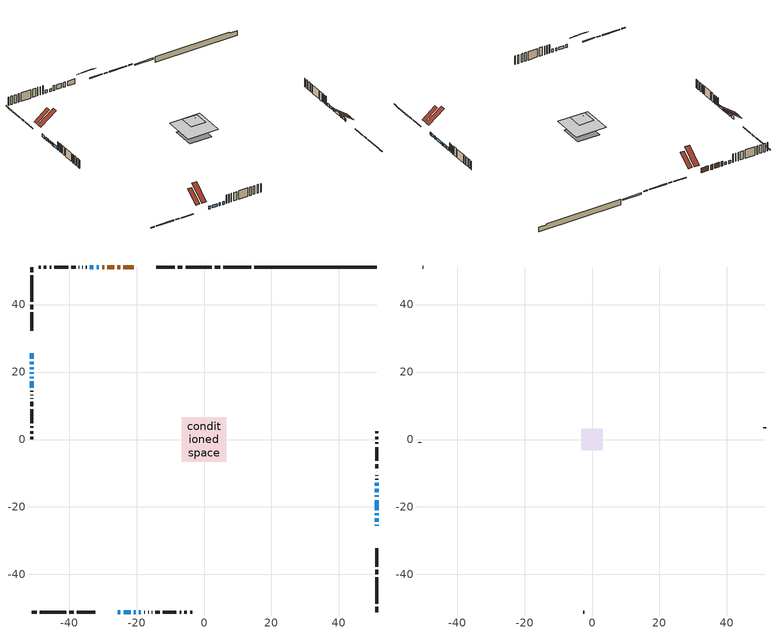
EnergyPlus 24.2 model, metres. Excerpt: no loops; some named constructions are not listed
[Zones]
conditioned space
 floor adiabatic (Floor2 construction): -1.45,-1.45 -1.45,1.45 1.45,1.45 1.45,-1.45 z0.76
 floor adiabatic (AdiabaticFloorConstruction): -6.59,-6.59 -6.59,6.59 6.59,6.59 6.59,-6.59 z1.98
 floor foundation (Slab1 construction): -4.84,-4.84 -4.84,4.84 4.84,4.84 4.84,-4.84 z-1.6
 floor foundation (Slab2 construction): -1.45,-1.45 -1.45,1.45 1.45,1.45 1.45,-1.45 z0
 wall outside (RimJoist1 construction): 4.79,51.15 3.24,51.15 / -51.15,-51.15 -49.6,-51.15 / -51.15,51.15 -51.15,49.6 / 51.15,-51.15 51.15,-49.6 z0.76:1.06
 wall outside (RimJoist2 construction): 2.31,51.15 -5.46,51.15 / -48.67,-51.15 -40.9,-51.15 / -51.15,48.67 -51.15,40.9 / 51.15,-48.67 51.15,-40.9 z0.76:1.06
 wall outside (RimJoist3 construction): -6.39,51.15 -7.76,51.15 / -39.97,-51.15 -38.6,-51.15 / -51.15,39.97 -51.15,38.6 / 51.15,-39.97 51.15,-38.6 z0.76:1.06
 wall outside (RimJoist4 construction): -8.69,51.15 -14.12,51.15 / -37.67,-51.15 -32.24,-51.15 / -51.15,37.67 -51.15,32.24 / 51.15,-37.67 51.15,-32.24 z0.76:1.06
 wall outside (AdiabaticWallConstruction 1): -20.82,51.15 -23.91,51.15 / -24.84,51.15 -25.75,51.15 / -26.68,51.15 -28.66,51.15 / -29.59,51.15 -30.24,51.15 z0.76:2.79
 wall outside (AdiabaticWallConstruction): -25.54,-51.15 -24.78,-51.15 / -51.15,25.54 -51.15,23.93 / -51.15,23 -51.15,22.29 / -31.16,51.15 -31.87,51.15 / -23.85,-51.15 -21.71,-51.15 / -51.15,21.37 -51.15,20.88 / -51.15,19.95 -51.15,19.46 / -32.8,51.15 -33.81,51.15 / -20.79,-51.15 -20.3,-51.15 / 51.15,-25.54 51.15,-25.33 / 51.15,-24.41 51.15,-23.38 / -51.15,18.54 -51.15,18.2 / -19.37,-51.15 -18.71,-51.15 / 51.15,-22.46 51.15,-21.92 / 51.15,-20.99 51.15,-17.95 / 51.15,-17.03 51.15,-16.52 / 51.15,-15.59 51.15,-14.64 / 51.15,-13.71 51.15,-12.81 / -51.15,17.28 -51.15,15.38 z0.76:1.98
 wall outside (Wall1 construction): -34.74,51.15 -35,51.15 / -17.78,-51.15 -17.52,-51.15 / -51.15,14.45 -51.15,14.19 / 51.15,-11.88 51.15,-11.62 z0.76:4.42
 wall outside (Wall2 construction): -35.93,51.15 -36.07,51.15 / -16.59,-51.15 -16.45,-51.15 / -51.15,13.26 -51.15,13.12 / 51.15,-10.69 51.15,-10.55 z0.76:4.42
 wall outside (Wall3 construction): -37,51.15 -37.11,51.15 / -15.52,-51.15 -15.41,-51.15 / -51.15,12.19 -51.15,12.09 / 51.15,-9.62 51.15,-9.52 z0.76:4.42
 wall outside (Wall4 construction): -38.04,51.15 -39.36,51.15 / -14.48,-51.15 -13.16,-51.15 / -51.15,11.16 -51.15,9.83 / 51.15,-8.59 51.15,-7.26 z0.76:4.42
 wall outside (Wall5 construction): -40.29,51.15 -44.36,51.15 / -12.23,-51.15 -8.16,-51.15 / -51.15,8.91 -51.15,4.83 / 51.15,-6.34 51.15,-2.26 z0.76:4.42
 wall outside (Wall6 construction): -45.29,51.15 -45.77,51.15 / -7.23,-51.15 -6.75,-51.15 / -51.15,3.9 -51.15,3.42 / 51.15,-1.33 51.15,-0.85 z0.76:4.42
 wall outside (Wall7 construction): -46.7,51.15 -47.48,51.15 / -5.82,-51.15 -5.05,-51.15 / -51.15,2.5 -51.15,1.72 / 51.15,0.08 51.15,0.85 z0.76:4.42
 wall outside (Wall8 construction): -48.4,51.15 -49.05,51.15 / -4.12,-51.15 -3.47,-51.15 / -51.15,0.79 -51.15,0.15 / 51.15,1.78 51.15,2.42 z0.76:4.42
 wall foundation (FoundationWall1 construction): 14.87,51.15,-1.6 14.87,51.15,0.76 47.52,51.15,0.76 47.52,51.15,0.36 51.15,51.15,0.36 51.15,51.15,-1.6
 wall foundation (FoundationWall2 construction): 13.95,51.15 5.72,51.15 z0:0.61
 window (WindowConstruction): -25.54,-51.15 -24.78,-51.15 z0.76:1.98
 window (WindowConstruction 8): -51.15,25.54 -51.15,23.93 z0.76:1.98
 window (WindowConstruction 9): -51.15,23 -51.15,22.3 z0.76:1.98
 window (WindowConstruction 10): -31.16,51.15 -31.87,51.15 z0.76:1.98
 window (WindowConstruction 11): -23.85,-51.15 -21.72,-51.15 z0.76:1.98
 window (WindowConstruction 12): -51.15,21.37 -51.15,20.88 z0.76:1.98
 window (WindowConstruction 13): -51.15,19.95 -51.15,19.46 z0.76:1.98
 window (WindowConstruction 14): -32.8,51.15 -33.81,51.15 z0.76:1.98
 window (WindowConstruction 15): -20.79,-51.15 -20.3,-51.15 z0.76:1.98
 window (WindowConstruction 16): 51.15,-25.54 51.15,-25.34 z0.76:1.98
 window (WindowConstruction 1): 51.15,-24.41 51.15,-23.39 z0.76:1.98
 window (WindowConstruction 17): -51.15,18.54 -51.15,18.2 z0.76:1.98
 window (WindowConstruction 18): -19.37,-51.15 -18.71,-51.15 z0.76:1.98
 window (WindowConstruction 2): 51.15,-22.46 51.15,-21.92 z0.76:1.98
 window (WindowConstruction 3): 51.15,-20.99 51.15,-17.95 z0.76:1.98
 window (WindowConstruction 4): 51.15,-17.02 51.15,-16.52 z0.76:1.98
 window (WindowConstruction 5): 51.15,-15.59 51.15,-14.64 z0.76:1.98
 window (WindowConstruction 6): 51.15,-13.71 51.15,-12.81 z0.76:1.98
 window (WindowConstruction 7): -51.15,17.28 -51.15,15.38 z0.76:1.98
 door (Door): -20.82,51.15 -23.91,51.15 z0.76:2.79
 door (Door 1): -24.84,51.15 -25.75,51.15 z0.76:2.79
 door (Door 2): -26.68,51.15 -28.66,51.15 z0.76:2.79
 door (Door 3): -29.59,51.15 -30.23,51.15 z0.76:2.79
 ceiling adiabatic (AdiabaticFloorConstruction): 6.59,-6.59 6.59,6.59 -6.59,6.59 -6.59,-6.59 z1.98
 roof outside (Roof2 construction): -1.51,1.51 -1.51,-1.51 1.51,-1.51 1.51,1.51 z4.42
 roof outside (Roof3 construction): -19.89,51.15,4.42 -19.89,44.29,9.56 -17.74,44.29,9.56 -17.74,51.15,4.42; -26.47,-51.15,4.42 -26.47,-44.29,9.56 -28.62,-44.29,9.56 -28.62,-51.15,4.42; -51.15,26.47,4.42 -44.29,26.47,9.56 -44.29,28.62,9.56 -51.15,28.62,4.42; 51.15,-26.47,4.42 44.29,-26.47,9.56 44.29,-28.62,9.56 51.15,-28.62,4.42
attic - vented
 floor to conditioned space (Floor1 construction Reversed): -3.16,-3.16 -3.16,3.16 3.16,3.16 3.16,-3.16 z4.42
 wall outside (Wall9 construction): -49.98,51.15 -50.22,51.15 / -2.54,-51.15 -2.3,-51.15 / -51.15,-0.78 -51.15,-1.02 / 51.15,3.35 51.15,3.59 z0.76:4.42
 roof outside (Roof1 construction): -16.81,51.15,4.42 -16.81,45.49,8.66 -15.05,45.49,8.66 -15.05,51.15,4.42; -29.54,-51.15,4.42 -29.54,-45.49,8.66 -31.31,-45.49,8.66 -31.31,-51.15,4.42; -51.15,29.54,4.42 -45.49,29.54,8.66 -45.49,31.31,8.66 -51.15,31.31,4.42; 51.15,-29.54,4.42 45.49,-29.54,8.66 45.49,-31.31,8.66 51.15,-31.31,4.42
[Schedule:Day:Interval]
clothes dryer exhaust 0 schedule day: No, 01:00, 0.123457, 02:00, 0.0740741, 03:00, 0.0493827, 04:00, 0.0246914, 05:00, 0.0493827, 06:00, 0.0740741, 07:00, 0.197531, 08:00, 0.395062, 09:00, 0.592593, 10:00, 0.839506, 11:00, 0.962963, 12:00, 1, 13:00, 0.91358, 14:00, 0.82716, 15:00, 0.716049, 16:00, 0.753086, 17:00, 0.679012, 18:00, 0.666667, 20:00, 0.62963, 21:00, 0.641975, 22:00, 0.666667, 23:00, 0.54321, 24:00, 0.296296
clothes dryer exhaust 0 schedule default day; cooling season schedule day; cooling season schedule day 2; cooling season schedule default day; exterior lighting schedule default day; natural vent schedule default day: No, 24:00, 0
cooling season schedule day 1: No, 24:00, 1
exterior lighting schedule day 10: No, 01:00, 0.552381, 03:00, 0.510952, 05:00, 0.483333, 06:00, 0.538571, 07:00, 0.607619, 08:00, 0.56619, 09:00, 0.428095, 10:00, 0.345238, 12:00, 0.331429, 13:00, 0.345238, 14:00, 0.386667, 15:00, 0.414286, 16:00, 0.483333, 17:00, 0.607619, 18:00, 0.773333, 19:00, 0.88381, 20:00, 0.939048, 21:00, 0.966667, 22:00, 0.897619, 23:00, 0.773333, 24:00, 0.649048
exterior lighting schedule day 11: No, 01:00, 0.571429, 03:00, 0.528571, 05:00, 0.5, 06:00, 0.557143, 07:00, 0.628571, 08:00, 0.585714, 09:00, 0.442857, 10:00, 0.357143, 12:00, 0.342857, 13:00, 0.357143, 14:00, 0.4, 15:00, 0.428571, 16:00, 0.5, 17:00, 0.628571, 18:00, 0.8, 19:00, 0.914286, 20:00, 0.971429, 21:00, 1, 22:00, 0.928571, 23:00, 0.8, 24:00, 0.671429
exterior lighting schedule day 4: No, 01:00, 0.4, 03:00, 0.37, 05:00, 0.35, 06:00, 0.39, 07:00, 0.44, 08:00, 0.41, 09:00, 0.31, 10:00, 0.25, 12:00, 0.24, 13:00, 0.25, 14:00, 0.28, 15:00, 0.3, 16:00, 0.35, 17:00, 0.44, 18:00, 0.56, 19:00, 0.64, 20:00, 0.68, 21:00, 0.7, 22:00, 0.65, 23:00, 0.56, 24:00, 0.47
exterior lighting schedule day 5: No, 01:00, 0.380952, 03:00, 0.352381, 05:00, 0.333333, 06:00, 0.371429, 07:00, 0.419048, 08:00, 0.390476, 09:00, 0.295238, 10:00, 0.238095, 12:00, 0.228571, 13:00, 0.238095, 14:00, 0.266667, 15:00, 0.285714, 16:00, 0.333333, 17:00, 0.419048, 18:00, 0.533333, 19:00, 0.609524, 20:00, 0.647619, 21:00, 0.666667, 22:00, 0.619048, 23:00, 0.533333, 24:00, 0.447619
exterior lighting schedule day 6: No, 01:00, 0.390476, 03:00, 0.36119, 05:00, 0.341667, 06:00, 0.380714, 07:00, 0.429524, 08:00, 0.400238, 09:00, 0.302619, 10:00, 0.244048, 12:00, 0.234286, 13:00, 0.244048, 14:00, 0.273333, 15:00, 0.292857, 16:00, 0.341667, 17:00, 0.429524, 18:00, 0.546667, 19:00, 0.624762, 20:00, 0.66381, 21:00, 0.683333, 22:00, 0.634524, 23:00, 0.546667, 24:00, 0.45881
exterior lighting schedule day 7: No, 01:00, 0.419048, 03:00, 0.387619, 05:00, 0.366667, 06:00, 0.408571, 07:00, 0.460952, 08:00, 0.429524, 09:00, 0.324762, 10:00, 0.261905, 12:00, 0.251429, 13:00, 0.261905, 14:00, 0.293333, 15:00, 0.314286, 16:00, 0.366667, 17:00, 0.460952, 18:00, 0.586667, 19:00, 0.670476, 20:00, 0.712381, 21:00, 0.733333, 22:00, 0.680952, 23:00, 0.586667, 24:00, 0.492381
exterior lighting schedule day 8: No, 01:00, 0.466667, 03:00, 0.431667, 05:00, 0.408333, 06:00, 0.455, 07:00, 0.513333, 08:00, 0.478333, 09:00, 0.361667, 10:00, 0.291667, 12:00, 0.28, 13:00, 0.291667, 14:00, 0.326667, 15:00, 0.35, 16:00, 0.408333, 17:00, 0.513333, 18:00, 0.653333, 19:00, 0.746667, 20:00, 0.793333, 21:00, 0.816667, 22:00, 0.758333, 23:00, 0.653333, 24:00, 0.548333
exterior lighting schedule day 9: No, 01:00, 0.509524, 03:00, 0.47131, 05:00, 0.445833, 06:00, 0.496786, 07:00, 0.560476, 08:00, 0.522262, 09:00, 0.394881, 10:00, 0.318452, 12:00, 0.305714, 13:00, 0.318452, 14:00, 0.356667, 15:00, 0.382143, 16:00, 0.445833, 17:00, 0.560476, 18:00, 0.713333, 19:00, 0.815238, 20:00, 0.86619, 21:00, 0.891667, 22:00, 0.827976, 23:00, 0.713333, 24:00, 0.59869
[Schedule:Week:Daily]
clothes dryer exhaust 0 schedule Week Rule - Jan1-Dec31: clothes dryer exhaust 0 schedule day, clothes dryer exhaust 0 schedule day, clothes dryer exhaust 0 schedule day, clothes dryer exhaust 0 schedule day, clothes dryer exhaust 0 schedule day, clothes dryer exhaust 0 schedule day, clothes dryer exhaust 0 schedule day, clothes dryer exhaust 0 schedule default day, clothes dryer exhaust 0 schedule default day, clothes dryer exhaust 0 schedule default day, clothes dryer exhaust 0 schedule default day, clothes dryer exhaust 0 schedule default day
cooling season schedule Week Rule - Jan1-May26: cooling season schedule day, cooling season schedule day, cooling season schedule day, cooling season schedule day, cooling season schedule day, cooling season schedule day, cooling season schedule day, cooling season schedule default day, cooling season schedule default day, cooling season schedule default day, cooling season schedule default day, cooling season schedule default day
cooling season schedule Week Rule - May27-Jun2: cooling season schedule day, cooling season schedule day, cooling season schedule day, cooling season schedule day, cooling season schedule day, cooling season schedule day 1, cooling season schedule day 1, cooling season schedule default day, cooling season schedule default day, cooling season schedule default day, cooling season schedule default day, cooling season schedule default day
cooling season schedule Week Rule - Jun3-Aug25: cooling season schedule day 1, cooling season schedule day 1, cooling season schedule day 1, cooling season schedule day 1, cooling season schedule day 1, cooling season schedule day 1, cooling season schedule day 1, cooling season schedule default day, cooling season schedule default day, cooling season schedule default day, cooling season schedule default day, cooling season schedule default day
cooling season schedule Week Rule - Aug26-Sep1: cooling season schedule day 1, cooling season schedule day 1, cooling season schedule day 1, cooling season schedule day 1, cooling season schedule day 1, cooling season schedule day 1, cooling season schedule day 2, cooling season schedule default day, cooling season schedule default day, cooling season schedule default day, cooling season schedule default day, cooling season schedule default day
cooling season schedule Week Rule - Sep2-Dec31: cooling season schedule day 2, cooling season schedule day 2, cooling season schedule day 2, cooling season schedule day 2, cooling season schedule day 2, cooling season schedule day 2, cooling season schedule day 2, cooling season schedule default day, cooling season schedule default day, cooling season schedule default day, cooling season schedule default day, cooling season schedule default day
exterior lighting schedule Week Rule - May27-Jun2: exterior lighting schedule day 4, exterior lighting schedule day 4, exterior lighting schedule day 4, exterior lighting schedule day 4, exterior lighting schedule day 4, exterior lighting schedule day 5, exterior lighting schedule day 5, exterior lighting schedule default day, exterior lighting schedule default day, exterior lighting schedule default day, exterior lighting schedule default day, exterior lighting schedule default day
exterior lighting schedule Week Rule - Jun3-Jun30: exterior lighting schedule day 5, exterior lighting schedule day 5, exterior lighting schedule day 5, exterior lighting schedule day 5, exterior lighting schedule day 5, exterior lighting schedule day 5, exterior lighting schedule day 5, exterior lighting schedule default day, exterior lighting schedule default day, exterior lighting schedule default day, exterior lighting schedule default day, exterior lighting schedule default day
exterior lighting schedule Week Rule - Jul1-Jul28: exterior lighting schedule day 6, exterior lighting schedule day 6, exterior lighting schedule day 6, exterior lighting schedule day 6, exterior lighting schedule day 6, exterior lighting schedule day 6, exterior lighting schedule day 6, exterior lighting schedule default day, exterior lighting schedule default day, exterior lighting schedule default day, exterior lighting schedule default day, exterior lighting schedule default day
exterior lighting schedule Week Rule - Jul29-Aug4: exterior lighting schedule day 6, exterior lighting schedule day 6, exterior lighting schedule day 6, exterior lighting schedule day 7, exterior lighting schedule day 7, exterior lighting schedule day 7, exterior lighting schedule day 7, exterior lighting schedule default day, exterior lighting schedule default day, exterior lighting schedule default day, exterior lighting schedule default day, exterior lighting schedule default day
exterior lighting schedule Week Rule - Aug5-Aug25: exterior lighting schedule day 7, exterior lighting schedule day 7, exterior lighting schedule day 7, exterior lighting schedule day 7, exterior lighting schedule day 7, exterior lighting schedule day 7, exterior lighting schedule day 7, exterior lighting schedule default day, exterior lighting schedule default day, exterior lighting schedule default day, exterior lighting schedule default day, exterior lighting schedule default day
exterior lighting schedule Week Rule - Aug26-Sep1: exterior lighting schedule day 7, exterior lighting schedule day 7, exterior lighting schedule day 7, exterior lighting schedule day 7, exterior lighting schedule day 7, exterior lighting schedule day 7, exterior lighting schedule day 8, exterior lighting schedule default day, exterior lighting schedule default day, exterior lighting schedule default day, exterior lighting schedule default day, exterior lighting schedule default day
exterior lighting schedule Week Rule - Sep2-Sep29: exterior lighting schedule day 8, exterior lighting schedule day 8, exterior lighting schedule day 8, exterior lighting schedule day 8, exterior lighting schedule day 8, exterior lighting schedule day 8, exterior lighting schedule day 8, exterior lighting schedule default day, exterior lighting schedule default day, exterior lighting schedule default day, exterior lighting schedule default day, exterior lighting schedule default day
exterior lighting schedule Week Rule - Sep30-Oct6: exterior lighting schedule day 8, exterior lighting schedule day 9, exterior lighting schedule day 9, exterior lighting schedule day 9, exterior lighting schedule day 9, exterior lighting schedule day 9, exterior lighting schedule day 9, exterior lighting schedule default day, exterior lighting schedule default day, exterior lighting schedule default day, exterior lighting schedule default day, exterior lighting schedule default day
exterior lighting schedule Week Rule - Oct7-Oct27: exterior lighting schedule day 9, exterior lighting schedule day 9, exterior lighting schedule day 9, exterior lighting schedule day 9, exterior lighting schedule day 9, exterior lighting schedule day 9, exterior lighting schedule day 9, exterior lighting schedule default day, exterior lighting schedule default day, exterior lighting schedule default day, exterior lighting schedule default day, exterior lighting schedule default day
exterior lighting schedule Week Rule - Oct28-Nov3: exterior lighting schedule day 9, exterior lighting schedule day 9, exterior lighting schedule day 9, exterior lighting schedule day 9, exterior lighting schedule day 10, exterior lighting schedule day 10, exterior lighting schedule day 10, exterior lighting schedule default day, exterior lighting schedule default day, exterior lighting schedule default day, exterior lighting schedule default day, exterior lighting schedule default day
exterior lighting schedule Week Rule - Nov4-Nov24: exterior lighting schedule day 10, exterior lighting schedule day 10, exterior lighting schedule day 10, exterior lighting schedule day 10, exterior lighting schedule day 10, exterior lighting schedule day 10, exterior lighting schedule day 10, exterior lighting schedule default day, exterior lighting schedule default day, exterior lighting schedule default day, exterior lighting schedule default day, exterior lighting schedule default day
exterior lighting schedule Week Rule - Nov25-Dec1: exterior lighting schedule day 10, exterior lighting schedule day 10, exterior lighting schedule day 10, exterior lighting schedule day 10, exterior lighting schedule day 10, exterior lighting schedule day 10, exterior lighting schedule day 11, exterior lighting schedule default day, exterior lighting schedule default day, exterior lighting schedule default day, exterior lighting schedule default day, exterior lighting schedule default day
exterior lighting schedule Week Rule - Dec2-Dec31: exterior lighting schedule day 11, exterior lighting schedule day 11, exterior lighting schedule day 11, exterior lighting schedule day 11, exterior lighting schedule day 11, exterior lighting schedule day 11, exterior lighting schedule day 11, exterior lighting schedule default day, exterior lighting schedule default day, exterior lighting schedule default day, exterior lighting schedule default day, exterior lighting schedule default day
natural vent schedule Week Rule - Jan1-Dec31: natural vent schedule default day, natural vent schedule default day, natural vent schedule default day, natural vent schedule default day, natural vent schedule default day, natural vent schedule default day, natural vent schedule default day, natural vent schedule default day, natural vent schedule default day, natural vent schedule default day, natural vent schedule default day, natural vent schedule default day
[Schedule:Year]
clothes dryer exhaust 0 schedule: clothes dryer exhaust 0 schedule Week Rule - Jan1-Dec31, 1, 1, 12, 31
cooling season schedule: cooling season schedule Week Rule - Jan1-May26, 1, 1, 5, 26, cooling season schedule Week Rule - May27-Jun2, 5, 27, 6, 2, cooling season schedule Week Rule - Jun3-Aug25, 6, 3, 8, 25, cooling season schedule Week Rule - Aug26-Sep1, 8, 26, 9, 1, cooling season schedule Week Rule - Sep2-Dec31, 9, 2, 12, 31
natural vent schedule: natural vent schedule Week Rule - Jan1-Dec31, 1, 1, 12, 31
